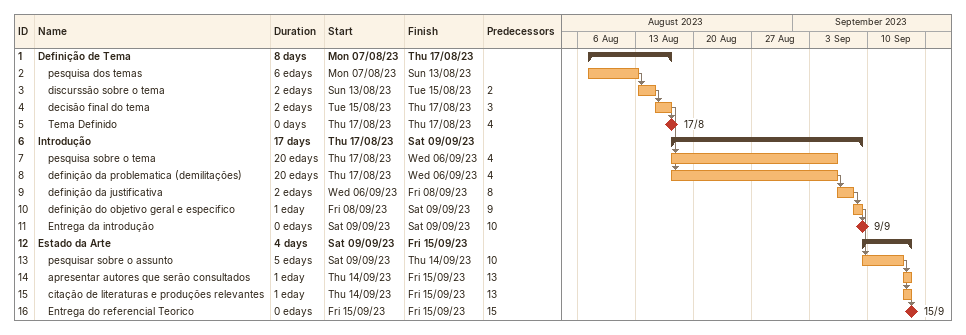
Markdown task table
| ID | Level | Task | Duration | Start | Finish | Predecessors |
|---|---|---|---|---|---|---|
| 1 | 1 | **Definição de Tema** | 8d | 2023-08-07 | 2023-08-17 |  |
| 2 | 2 | pesquisa dos temas | 6ed | 2023-08-07 | 2023-08-13 |  |
| 3 | 2 | discurssão sobre o tema | 2ed | 2023-08-13 | 2023-08-15 | 2 |
| 4 | 2 | decisão final do tema | 2ed | 2023-08-15 | 2023-08-17 | 3 |
| 5 | 2 | Tema Definido | 0d | 2023-08-17 | 2023-08-17 | 4 |
| 6 | 1 | **Introdução** | 17d | 2023-08-17 | 2023-09-09 |  |
| 7 | 2 | pesquisa sobre o tema | 20ed | 2023-08-17 | 2023-09-06 | 4 |
| 8 | 2 | definição da problematica (demilitações) | 20ed | 2023-08-17 | 2023-09-06 | 4 |
| 9 | 2 | definição da justificativa | 2ed | 2023-09-06 | 2023-09-08 | 8 |
| 10 | 2 | definição do objetivo geral e especifico | 1ed | 2023-09-08 | 2023-09-09 | 9 |
| 11 | 2 | Entrega da introdução | 0ed | 2023-09-09 | 2023-09-09 | 10 |
| 12 | 1 | **Estado da Arte** | 4d | 2023-09-09 | 2023-09-15 |  |
| 13 | 2 | pesquisar sobre o assunto | 5ed | 2023-09-09 | 2023-09-14 | 10 |
| 14 | 2 | apresentar autores que serão consultados | 1ed | 2023-09-14 | 2023-09-15 | 13 |
| 15 | 2 | citação de literaturas e produções relevantes | 1ed | 2023-09-14 | 2023-09-15 | 13 |
| 16 | 2 | Entrega do referencial Teorico | 0ed | 2023-09-15 | 2023-09-15 | 15 |
